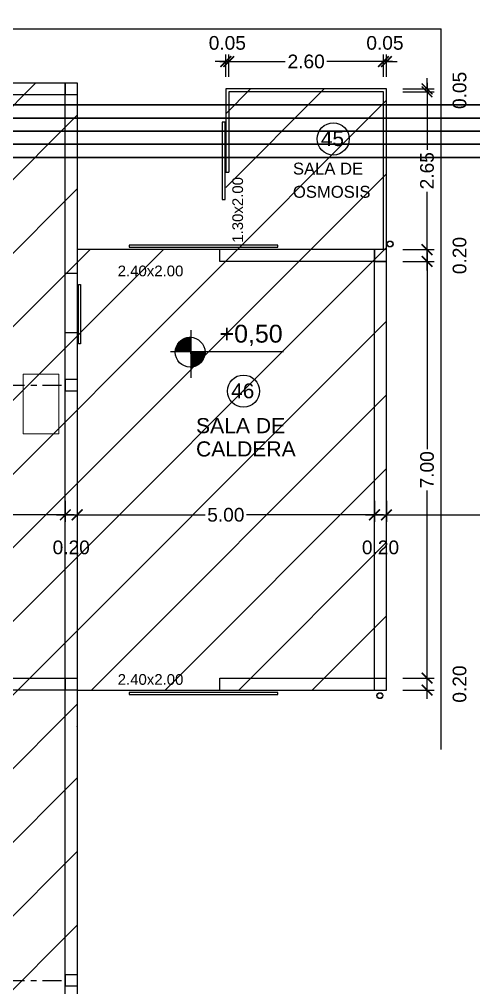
# Model space of a CAD drawing. Extents: x -106 to 115, y -156 to 65.
# Drawn here: x -26.87 to -19.23, y -85.11 to -68.84 of the extents above; entities that cross this region are included whole.
import ezdxf
from ezdxf.enums import TextEntityAlignment as Align

# ---------------------------------------------------------------- set-up
doc = ezdxf.new("R2010")
doc.units = 0
doc.header["$LTSCALE"] = 100
doc.header["$MEASUREMENT"] = 0
doc.linetypes.add('MCDASH07', pattern=[0.009525, 0.003175, -0.001058, 0.003175, -0.001058, 0.000352692, -0.000705771])
doc.layers.get('0').update_dxf_attribs({"color": 9, "linetype": 'CONTINUOUS'})
doc.layers.get('DEFPOINTS').update_dxf_attribs({"color": 9, "linetype": 'CONTINUOUS'})
for name, color, linetype in [('COTAS', 9, 'CONTINUOUS'), ('Estructura Rack', 51, 'CONTINUOUS'), ('MUROS', 9, 'CONTINUOUS'), ('texto', 9, 'CONTINUOUS'), ('UNTITLED-1', 9, 'CONTINUOUS')]:
    doc.layers.add(name, color=color, linetype=linetype)
doc.layers.add('IFA-MEDIA 01', color=20, linetype='CONTINUOUS', lineweight=30)
doc.styles.get("Standard").update_dxf_attribs({"font": 'arial.ttf'})
doc.dimstyles.get("Standard").update_dxf_attribs({"dimtxt": 0.23, "dimasz": 0.18, "dimexe": 0.12, "dimexo": 0.2, "dimgap": 0.05, "dimtad": 0, "dimzin": 0, "dimdsep": 46, "dimtxsty": 'Standard', "dimblk": 'ARCHTICK', "dimcen": 0.09, "dimdle": 0.15, "dimadec": 0, "dimazin": 0, "dimtfac": 1, "dimtofl": 0, "dimtmove": 2, "dimatfit": 3, "dimfxl": 1, "dimtolj": 1, "dimtzin": 0, "dimarcsym": 0})

# ---------------------------------------------------------------- blocks, each defined once
blk = doc.blocks.new('_ARCHTICK')
at = {"color": 0, "linetype": 'ByBlock', "const_width": 0.15}
blk.add_lwpolyline([(-0.5, -0.5), (0.5, 0.5)], dxfattribs=at)
blk = doc.blocks.new('*D91')
at = {"layer": 'COTAS', "color": 0, "linetype": 'Continuous', "lineweight": -2, "transparency": 16777216}
for p, q in [((-35.9, -76.93), (-35.9, -77.284)), ((-26.1, -76.93), (-26.1, -77.284)), ((-36.05, -77.164), (-31.348, -77.164)), ((-25.95, -77.164), (-30.652, -77.164))]:
    blk.add_line(p, q, dxfattribs=at)
at = {"layer": 'DEFPOINTS', "color": 0, "linetype": 'Continuous', "transparency": 16777216}
for p in [(-35.9, -76.73), (-26.1, -76.73), (-26.1, -77.164)]:
    blk.add_point(p, dxfattribs=at)
at = {"layer": 'COTAS', "color": 0, "linetype": 'Continuous', "lineweight": -2, "transparency": 16777216, "xscale": 0.18, "yscale": 0.18, "zscale": 0.18, "rotation": 180}
blk.add_blockref('_ARCHTICK', (-35.9, -77.164), dxfattribs=at)
at = {"layer": 'COTAS', "color": 0, "linetype": 'Continuous', "lineweight": -2, "transparency": 16777216, "xscale": 0.18, "yscale": 0.18, "zscale": 0.18}
blk.add_blockref('_ARCHTICK', (-26.1, -77.164), dxfattribs=at)
at = {"layer": 'COTAS', "color": 0, "linetype": 'Continuous', "transparency": 16777216, "insert": (-31, -77.164), "char_height": 0.23, "attachment_point": 5}
blk.add_mtext('\\A1;9.80', dxfattribs=at)
blk = doc.blocks.new('*D92')
at = {"layer": 'COTAS', "color": 0, "linetype": 'Continuous', "lineweight": -2, "transparency": 16777216}
for p, q in [((-26.1, -76.93), (-26.1, -77.284)), ((-25.9, -76.93), (-25.9, -77.284)), ((-26.25, -77.164), (-25.75, -77.164))]:
    blk.add_line(p, q, dxfattribs=at)
at = {"layer": 'DEFPOINTS', "color": 0, "linetype": 'Continuous', "transparency": 16777216}
for p in [(-26.1, -76.73), (-25.9, -76.73), (-25.9, -77.164)]:
    blk.add_point(p, dxfattribs=at)
at = {"layer": 'COTAS', "color": 0, "linetype": 'Continuous', "lineweight": -2, "transparency": 16777216, "xscale": 0.18, "yscale": 0.18, "zscale": 0.18, "rotation": 180}
blk.add_blockref('_ARCHTICK', (-26.1, -77.164), dxfattribs=at)
at = {"layer": 'COTAS', "color": 0, "linetype": 'Continuous', "lineweight": -2, "transparency": 16777216, "xscale": 0.18, "yscale": 0.18, "zscale": 0.18}
blk.add_blockref('_ARCHTICK', (-25.9, -77.164), dxfattribs=at)
at = {"layer": 'COTAS', "color": 0, "linetype": 'Continuous', "transparency": 16777216, "insert": (-26, -77.712), "char_height": 0.23, "attachment_point": 5}
blk.add_mtext('\\A1;0.20', dxfattribs=at)
blk = doc.blocks.new('*D93')
at = {"layer": 'COTAS', "color": 0, "linetype": 'Continuous', "lineweight": -2, "transparency": 16777216}
for p, q in [((-25.9, -76.93), (-25.9, -77.284)), ((-20.901, -76.93), (-20.901, -77.284)), ((-26.05, -77.164), (-23.749, -77.164)), ((-20.751, -77.164), (-23.052, -77.164))]:
    blk.add_line(p, q, dxfattribs=at)
at = {"layer": 'DEFPOINTS', "color": 0, "linetype": 'Continuous', "transparency": 16777216}
for p in [(-25.9, -76.73), (-20.901, -76.73), (-20.901, -77.164)]:
    blk.add_point(p, dxfattribs=at)
at = {"layer": 'COTAS', "color": 0, "linetype": 'Continuous', "lineweight": -2, "transparency": 16777216, "xscale": 0.18, "yscale": 0.18, "zscale": 0.18, "rotation": 180}
blk.add_blockref('_ARCHTICK', (-25.9, -77.164), dxfattribs=at)
at = {"layer": 'COTAS', "color": 0, "linetype": 'Continuous', "lineweight": -2, "transparency": 16777216, "xscale": 0.18, "yscale": 0.18, "zscale": 0.18}
blk.add_blockref('_ARCHTICK', (-20.901, -77.164), dxfattribs=at)
at = {"layer": 'COTAS', "color": 0, "linetype": 'Continuous', "transparency": 16777216, "insert": (-23.401, -77.164), "char_height": 0.23, "attachment_point": 5}
blk.add_mtext('\\A1;5.00', dxfattribs=at)
blk = doc.blocks.new('*D94')
at = {"layer": 'COTAS', "color": 0, "linetype": 'Continuous', "lineweight": -2, "transparency": 16777216}
for p, q in [((-20.901, -76.93), (-20.901, -77.284)), ((-20.701, -76.93), (-20.701, -77.284)), ((-21.051, -77.164), (-20.551, -77.164))]:
    blk.add_line(p, q, dxfattribs=at)
at = {"layer": 'DEFPOINTS', "color": 0, "linetype": 'Continuous', "transparency": 16777216}
for p in [(-20.901, -76.73), (-20.701, -76.73), (-20.701, -77.164)]:
    blk.add_point(p, dxfattribs=at)
at = {"layer": 'COTAS', "color": 0, "linetype": 'Continuous', "lineweight": -2, "transparency": 16777216, "xscale": 0.18, "yscale": 0.18, "zscale": 0.18, "rotation": 180}
blk.add_blockref('_ARCHTICK', (-20.901, -77.164), dxfattribs=at)
at = {"layer": 'COTAS', "color": 0, "linetype": 'Continuous', "lineweight": -2, "transparency": 16777216, "xscale": 0.18, "yscale": 0.18, "zscale": 0.18}
blk.add_blockref('_ARCHTICK', (-20.701, -77.164), dxfattribs=at)
at = {"layer": 'COTAS', "color": 0, "linetype": 'Continuous', "transparency": 16777216, "insert": (-20.801, -77.712), "char_height": 0.23, "attachment_point": 5}
blk.add_mtext('\\A1;0.20', dxfattribs=at)
blk = doc.blocks.new('*D95')
at = {"layer": 'COTAS', "color": 0, "linetype": 'Continuous', "lineweight": -2, "transparency": 16777216}
for p, q in [((-20.701, -76.93), (-20.701, -77.284)), ((-12.898, -76.93), (-12.898, -77.284)), ((-20.851, -77.164), (-17.147, -77.164)), ((-12.748, -77.164), (-16.452, -77.164))]:
    blk.add_line(p, q, dxfattribs=at)
at = {"layer": 'DEFPOINTS', "color": 0, "linetype": 'Continuous', "transparency": 16777216}
for p in [(-20.701, -76.73), (-12.898, -76.73), (-12.898, -77.164)]:
    blk.add_point(p, dxfattribs=at)
at = {"layer": 'COTAS', "color": 0, "linetype": 'Continuous', "lineweight": -2, "transparency": 16777216, "xscale": 0.18, "yscale": 0.18, "zscale": 0.18, "rotation": 180}
blk.add_blockref('_ARCHTICK', (-20.701, -77.164), dxfattribs=at)
at = {"layer": 'COTAS', "color": 0, "linetype": 'Continuous', "lineweight": -2, "transparency": 16777216, "xscale": 0.18, "yscale": 0.18, "zscale": 0.18}
blk.add_blockref('_ARCHTICK', (-12.898, -77.164), dxfattribs=at)
at = {"layer": 'COTAS', "color": 0, "linetype": 'Continuous', "transparency": 16777216, "insert": (-16.8, -77.164), "char_height": 0.23, "attachment_point": 5}
blk.add_mtext('\\A1;7.80', dxfattribs=at)
blk = doc.blocks.new('*D96')
at = {"layer": 'COTAS', "color": 0, "linetype": 'Continuous', "lineweight": -2, "transparency": 16777216}
for p, q in [((-20.018, -80.257), (-20.018, -79.757)), ((-20.423, -79.907), (-19.898, -79.907)), ((-20.423, -80.107), (-19.898, -80.107))]:
    blk.add_line(p, q, dxfattribs=at)
at = {"layer": 'DEFPOINTS', "color": 0, "linetype": 'Continuous', "transparency": 16777216}
for p in [(-20.623, -79.907), (-20.018, -79.907), (-20.623, -80.107)]:
    blk.add_point(p, dxfattribs=at)
at = {"layer": 'COTAS', "color": 0, "linetype": 'Continuous', "lineweight": -2, "transparency": 16777216, "xscale": 0.18, "yscale": 0.18, "zscale": 0.18}
for p, rotation in [((-20.018, -79.907), 90), ((-20.018, -80.107), 270)]:
    blk.add_blockref('_ARCHTICK', p, dxfattribs=dict(at, rotation=rotation))
at = {"layer": 'COTAS', "color": 0, "linetype": 'Continuous', "transparency": 16777216, "insert": (-19.471, -80.007), "char_height": 0.23, "attachment_point": 5, "rotation": 90}
blk.add_mtext('\\A1;0.20', dxfattribs=at)
blk = doc.blocks.new('*D97')
at = {"layer": 'COTAS', "color": 0, "linetype": 'Continuous', "lineweight": -2, "transparency": 16777216}
for p, q in [((-20.018, -72.757), (-20.018, -76.06)), ((-20.423, -72.907), (-19.898, -72.907)), ((-20.018, -80.057), (-20.018, -76.755)), ((-20.423, -79.907), (-19.898, -79.907))]:
    blk.add_line(p, q, dxfattribs=at)
at = {"layer": 'DEFPOINTS', "color": 0, "linetype": 'Continuous', "transparency": 16777216}
for p in [(-20.623, -72.907), (-20.018, -72.907), (-20.623, -79.907)]:
    blk.add_point(p, dxfattribs=at)
at = {"layer": 'COTAS', "color": 0, "linetype": 'Continuous', "lineweight": -2, "transparency": 16777216, "xscale": 0.18, "yscale": 0.18, "zscale": 0.18}
for p, rotation in [((-20.018, -72.907), 90), ((-20.018, -79.907), 270)]:
    blk.add_blockref('_ARCHTICK', p, dxfattribs=dict(at, rotation=rotation))
at = {"layer": 'COTAS', "color": 0, "linetype": 'Continuous', "transparency": 16777216, "insert": (-20.018, -76.407), "char_height": 0.23, "attachment_point": 5, "rotation": 90}
blk.add_mtext('\\A1;7.00', dxfattribs=at)
blk = doc.blocks.new('*D98')
at = {"layer": 'COTAS', "color": 0, "linetype": 'Continuous', "lineweight": -2, "transparency": 16777216}
for p, q in [((-20.018, -73.057), (-20.018, -72.557)), ((-20.423, -72.707), (-19.898, -72.707)), ((-20.423, -72.907), (-19.898, -72.907))]:
    blk.add_line(p, q, dxfattribs=at)
at = {"layer": 'DEFPOINTS', "color": 0, "linetype": 'Continuous', "transparency": 16777216}
for p in [(-20.623, -72.707), (-20.018, -72.707), (-20.623, -72.907)]:
    blk.add_point(p, dxfattribs=at)
at = {"layer": 'COTAS', "color": 0, "linetype": 'Continuous', "lineweight": -2, "transparency": 16777216, "xscale": 0.18, "yscale": 0.18, "zscale": 0.18}
for p, rotation in [((-20.018, -72.707), 90), ((-20.018, -72.907), 270)]:
    blk.add_blockref('_ARCHTICK', p, dxfattribs=dict(at, rotation=rotation))
at = {"layer": 'COTAS', "color": 0, "linetype": 'Continuous', "transparency": 16777216, "insert": (-19.471, -72.807), "char_height": 0.23, "attachment_point": 5, "rotation": 90}
blk.add_mtext('\\A1;0.20', dxfattribs=at)
blk = doc.blocks.new('*D99')
at = {"layer": 'COTAS', "color": 0, "linetype": 'Continuous', "lineweight": -2, "transparency": 16777216}
for p, q in [((-20.018, -69.907), (-20.018, -71.031)), ((-20.423, -70.057), (-19.898, -70.057)), ((-20.018, -72.857), (-20.018, -71.734)), ((-20.423, -72.707), (-19.898, -72.707))]:
    blk.add_line(p, q, dxfattribs=at)
at = {"layer": 'DEFPOINTS', "color": 0, "linetype": 'Continuous', "transparency": 16777216}
for p in [(-20.623, -70.057), (-20.018, -70.057), (-20.623, -72.707)]:
    blk.add_point(p, dxfattribs=at)
at = {"layer": 'COTAS', "color": 0, "linetype": 'Continuous', "lineweight": -2, "transparency": 16777216, "xscale": 0.18, "yscale": 0.18, "zscale": 0.18}
for p, rotation in [((-20.018, -70.057), 90), ((-20.018, -72.707), 270)]:
    blk.add_blockref('_ARCHTICK', p, dxfattribs=dict(at, rotation=rotation))
at = {"layer": 'COTAS', "color": 0, "linetype": 'Continuous', "transparency": 16777216, "insert": (-20.018, -71.382), "char_height": 0.23, "attachment_point": 5, "rotation": 90}
blk.add_mtext('\\A1;2.65', dxfattribs=at)
blk = doc.blocks.new('*D100')
at = {"layer": 'COTAS', "color": 0, "linetype": 'Continuous', "lineweight": -2, "transparency": 16777216}
for p, q in [((-20.018, -70.007), (-20.018, -69.827)), ((-20.423, -70.007), (-19.898, -70.007)), ((-20.423, -70.057), (-19.898, -70.057)), ((-20.018, -70.057), (-20.018, -70.237))]:
    blk.add_line(p, q, dxfattribs=at)
at = {"layer": 'DEFPOINTS', "color": 0, "linetype": 'Continuous', "transparency": 16777216}
for p in [(-20.623, -70.007), (-20.623, -70.057), (-20.018, -70.007)]:
    blk.add_point(p, dxfattribs=at)
at = {"layer": 'COTAS', "color": 0, "linetype": 'Continuous', "lineweight": -2, "transparency": 16777216, "xscale": 0.18, "yscale": 0.18, "zscale": 0.18}
for p, rotation in [((-20.018, -70.007), 270), ((-20.018, -70.057), 90)]:
    blk.add_blockref('_ARCHTICK', p, dxfattribs=dict(at, rotation=rotation))
at = {"layer": 'COTAS', "color": 0, "linetype": 'Continuous', "transparency": 16777216, "insert": (-19.471, -70.032), "char_height": 0.23, "attachment_point": 5, "rotation": 90}
blk.add_mtext('\\A1;0.05', dxfattribs=at)
blk = doc.blocks.new('*D101')
at = {"layer": 'COTAS', "color": 0, "linetype": 'Continuous', "lineweight": -2, "transparency": 16777216}
for p, q in [((-23.401, -69.805), (-23.401, -69.427)), ((-23.351, -69.805), (-23.351, -69.427)), ((-23.401, -69.547), (-23.581, -69.547)), ((-23.351, -69.547), (-23.171, -69.547))]:
    blk.add_line(p, q, dxfattribs=at)
at = {"layer": 'DEFPOINTS', "color": 0, "linetype": 'Continuous', "transparency": 16777216}
for p in [(-23.351, -69.547), (-23.401, -70.005), (-23.351, -70.005)]:
    blk.add_point(p, dxfattribs=at)
at = {"layer": 'COTAS', "color": 0, "linetype": 'Continuous', "lineweight": -2, "transparency": 16777216, "xscale": 0.18, "yscale": 0.18, "zscale": 0.18}
blk.add_blockref('_ARCHTICK', (-23.401, -69.547), dxfattribs=at)
at = {"layer": 'COTAS', "color": 0, "linetype": 'Continuous', "lineweight": -2, "transparency": 16777216, "xscale": 0.18, "yscale": 0.18, "zscale": 0.18, "rotation": 180}
blk.add_blockref('_ARCHTICK', (-23.351, -69.547), dxfattribs=at)
at = {"layer": 'COTAS', "color": 0, "linetype": 'Continuous', "transparency": 16777216, "insert": (-23.376, -69.235), "char_height": 0.23, "attachment_point": 5}
blk.add_mtext('\\A1;0.05', dxfattribs=at)
blk = doc.blocks.new('*D102')
at = {"layer": 'COTAS', "color": 0, "linetype": 'Continuous', "lineweight": -2, "transparency": 16777216}
for p, q in [((-23.351, -69.805), (-23.351, -69.427)), ((-20.751, -69.805), (-20.751, -69.427)), ((-23.501, -69.547), (-22.401, -69.547)), ((-20.601, -69.547), (-21.701, -69.547))]:
    blk.add_line(p, q, dxfattribs=at)
at = {"layer": 'DEFPOINTS', "color": 0, "linetype": 'Continuous', "transparency": 16777216}
for p in [(-20.751, -69.547), (-23.351, -70.005), (-20.751, -70.005)]:
    blk.add_point(p, dxfattribs=at)
at = {"layer": 'COTAS', "color": 0, "linetype": 'Continuous', "lineweight": -2, "transparency": 16777216, "xscale": 0.18, "yscale": 0.18, "zscale": 0.18, "rotation": 180}
blk.add_blockref('_ARCHTICK', (-23.351, -69.547), dxfattribs=at)
at = {"layer": 'COTAS', "color": 0, "linetype": 'Continuous', "lineweight": -2, "transparency": 16777216, "xscale": 0.18, "yscale": 0.18, "zscale": 0.18}
blk.add_blockref('_ARCHTICK', (-20.751, -69.547), dxfattribs=at)
at = {"layer": 'COTAS', "color": 0, "linetype": 'Continuous', "transparency": 16777216, "insert": (-22.051, -69.547), "char_height": 0.23, "attachment_point": 5}
blk.add_mtext('\\A1;2.60', dxfattribs=at)
blk = doc.blocks.new('*D103')
at = {"layer": 'COTAS', "color": 0, "linetype": 'Continuous', "lineweight": -2, "transparency": 16777216}
for p, q in [((-20.751, -69.805), (-20.751, -69.427)), ((-20.701, -69.805), (-20.701, -69.427)), ((-20.751, -69.547), (-20.931, -69.547)), ((-20.701, -69.547), (-20.521, -69.547))]:
    blk.add_line(p, q, dxfattribs=at)
at = {"layer": 'DEFPOINTS', "color": 0, "linetype": 'Continuous', "transparency": 16777216}
for p in [(-20.701, -69.547), (-20.751, -70.005), (-20.701, -70.005)]:
    blk.add_point(p, dxfattribs=at)
at = {"layer": 'COTAS', "color": 0, "linetype": 'Continuous', "lineweight": -2, "transparency": 16777216, "xscale": 0.18, "yscale": 0.18, "zscale": 0.18}
blk.add_blockref('_ARCHTICK', (-20.751, -69.547), dxfattribs=at)
at = {"layer": 'COTAS', "color": 0, "linetype": 'Continuous', "lineweight": -2, "transparency": 16777216, "xscale": 0.18, "yscale": 0.18, "zscale": 0.18, "rotation": 180}
blk.add_blockref('_ARCHTICK', (-20.701, -69.547), dxfattribs=at)
at = {"layer": 'COTAS', "color": 0, "linetype": 'Continuous', "transparency": 16777216, "insert": (-20.726, -69.235), "char_height": 0.23, "attachment_point": 5}
blk.add_mtext('\\A1;0.05', dxfattribs=at)

msp = doc.modelspace()

# ---------------------------------------------------------------- hatches: boundary and pattern name
at = {"linetype": 'Continuous'}
h = msp.add_hatch(dxfattribs=at)
h.set_pattern_fill('ANSI31', color=256, scale=0.01, style=0)
h.set_pattern_definition([(45, (-31.5237322, -44.1051471), (-0.000883883476, 0.000883883476), [])])
h.paths.add_polyline_path([(-23.991, -74.421), (-23.991, -74.181, 0.414214), (-24.25, -74.421)])
h.paths.add_polyline_path([(-23.991, -74.681, 0.402543), (-23.751, -74.431, 0.010003), (-23.751, -74.421), (-23.991, -74.421)])
at = {"layer": 'COTAS', "linetype": 'Continuous'}
h = msp.add_hatch(dxfattribs=at)
h.set_pattern_fill('ANSI31', color=256, scale=7, style=0)
edge = h.paths.add_edge_path()
edge.add_line((-36.1, -69.907), (-25.9, -69.907))
edge.add_line((-25.9, -69.907), (-25.9, -72.707))
edge.add_line((-25.9, -72.707), (-23.501, -72.707))
edge.add_line((-23.501, -72.707), (-23.401, -72.707))
edge.add_line((-23.401, -72.707), (-23.401, -70.007))
edge.add_line((-23.401, -70.007), (-20.701, -70.007))
edge.add_line((-20.701, -70.007), (-20.701, -80.107))
edge.add_line((-20.701, -80.107), (-25.9, -80.107))
edge.add_line((-25.9, -80.107), (-25.901, -90.106))
edge.add_line((-25.901, -90.106), (-36.101, -90.108))
edge.add_line((-36.101, -90.108), (-36.101, -87.106))
edge.add_line((-36.101, -87.106), (-39.101, -87.106))
edge.add_line((-39.101, -87.106), (-39.101, -79.907))
edge.add_line((-39.101, -79.907), (-38.65, -79.907))
edge.add_line((-38.65, -79.907), (-38.65, -74.307))
edge.add_line((-38.65, -74.307), (-36.1, -74.307))
edge.add_line((-36.1, -74.307), (-36.1, -69.379))

# ---------------------------------------------------------------- linework, layer by layer
for p, q in [((-19.78, -81.107), (-19.78, -68.997)), ((-23.501, -72.707), (-25.901, -72.707)), ((-25.901, -73.107), (-26.101, -73.107)), ((-25.901, -74.107), (-26.101, -74.107)), ((-25.901, -80.107), (-23.501, -80.107))]:
    msp.add_line(p, q)
at = {"linetype": 'Continuous'}
msp.add_lwpolyline([(-23.465, -71.864), (-23.415, -71.864), (-23.415, -70.564), (-23.465, -70.564)], close=True, dxfattribs=at)
for points in [[(-25.027, -72.632), (-25.027, -72.667), (-22.527, -72.667), (-22.527, -72.632)], [(-25.878, -74.291), (-25.878, -73.291), (-25.843, -73.291), (-25.843, -74.291)], [(-25.027, -80.147), (-25.027, -80.182), (-22.527, -80.182), (-22.527, -80.147)]]:
    msp.add_lwpolyline(points, close=True)
for centre, radius in [((-20.64, -72.613), 0.05), ((-20.64, -72.613), 0.0468), ((-20.811, -80.202), 0.05), ((-20.811, -80.202), 0.0468)]:
    msp.add_circle(centre, radius, dxfattribs=at)
at = {"layer": 'Estructura Rack', "lineweight": 0}
for p, q in [((-26.808, -75.802, -100.28), (-26.808, -74.802, -100.28)), ((-26.808, -74.802, -100.28), (-26.208, -74.802, -100.28)), ((-26.208, -74.802, -100.28), (-26.208, -75.802, -100.28)), ((-26.208, -75.802, -100.28), (-26.808, -75.802, -100.28))]:
    msp.add_line(p, q, dxfattribs=at)
at = {"layer": 'IFA-MEDIA 01', "linetype": 'Continuous'}
for p, q in [((-37.906, -70.277), (-10.491, -70.277)), ((-37.686, -70.497), (-10.271, -70.497)), ((-37.466, -70.717), (-10.051, -70.717)), ((-37.246, -70.937), (-9.831, -70.937)), ((-37.026, -71.157), (-9.831, -71.157))]:
    msp.add_line(p, q, dxfattribs=at)
at = {"layer": 'MUROS', "linetype": 'Continuous'}
for p, q in [((-20.701, -70.007), (-23.401, -70.007)), ((-23.401, -70.007), (-23.401, -71.407)), ((-23.351, -70.057), (-23.351, -71.407)), ((-20.751, -70.057), (-23.351, -70.057)), ((-20.751, -72.707), (-20.751, -70.057)), ((-20.701, -72.707), (-20.701, -70.007)), ((-23.401, -71.407), (-23.351, -71.407))]:
    msp.add_line(p, q, dxfattribs=at)
at = {"layer": 'MUROS'}
for p, q in [((-20.701, -72.707), (-23.501, -72.707)), ((-23.501, -72.907), (-23.501, -72.707)), ((-20.901, -80.107), (-20.901, -72.707)), ((-20.901, -72.707), (-20.901, -72.907)), ((-20.701, -80.107), (-20.701, -72.707)), ((-20.701, -72.907), (-20.701, -72.707)), ((-20.701, -72.907), (-23.501, -72.907)), ((-23.501, -79.907), (-20.701, -79.907)), ((-23.501, -80.107), (-23.501, -79.907)), ((-23.501, -80.107), (-20.701, -80.107))]:
    msp.add_line(p, q, dxfattribs=at)
msp.add_lwpolyline([(-20.901, -72.707), (-20.901, -72.907), (-20.701, -72.907), (-20.701, -72.707)], close=True, dxfattribs=at)
msp.add_lwpolyline([(-20.901, -72.707), (-20.901, -72.907), (-20.701, -72.907), (-20.701, -72.707)], close=True, dxfattribs=at)
at = {"layer": 'texto', "linetype": 'Continuous'}
for centre, radius in [((4.578, -45.728), 110.721), ((-21.595, -70.848), 0.27), ((-23.104, -75.085), 0.27)]:
    msp.add_circle(centre, radius, dxfattribs=at)
at = {"layer": 'UNTITLED-1', "linetype": 'Continuous'}
for p, q in [((-23.991, -74.061), (-23.991, -74.861)), ((-24.331, -74.421), (-22.431, -74.421)), ((-25.9, -80.727), (-25.904, -80.727)), ((-25.9, -80.723), (-25.9, -80.719))]:
    msp.add_line(p, q, dxfattribs=at)
at = {"layer": 'UNTITLED-1', "linetype": 'MCDASH07'}
for p, q in [((-35.9, -74.987), (-26.1, -74.987)), ((-35.901, -84.988), (-26.101, -84.988))]:
    msp.add_line(p, q, dxfattribs=at)
at = {"layer": 'UNTITLED-1', "linetype": 'Continuous'}
msp.add_lwpolyline([(-37.01, -68.997), (-24.98, -68.997), (-24.98, -68.997), (-19.78, -68.997)], dxfattribs=at)
for points in [[(-27.06, -69.907), (-26.1, -69.907), (-26.1, -70.107), (-27.06, -70.107)], [(-26.1, -69.907), (-25.9, -69.907), (-25.9, -80.107), (-26.1, -80.107)], [(-26.1, -69.907), (-25.9, -69.907), (-25.9, -70.107), (-26.1, -70.107)], [(-26.098, -74.885), (-25.898, -74.885), (-25.898, -75.085), (-26.098, -75.085)], [(-27.06, -79.907), (-26.1, -79.907), (-26.1, -80.107), (-27.06, -80.107)], [(-26.101, -79.907), (-25.901, -79.907), (-25.901, -80.107), (-26.101, -80.107)], [(-26.101, -79.908), (-25.901, -79.908), (-25.901, -90.108), (-26.101, -90.108)], [(-26.099, -84.886), (-25.899, -84.886), (-25.899, -85.086), (-26.099, -85.086)]]:
    msp.add_lwpolyline(points, close=True, dxfattribs=at)
msp.add_circle((-24.001, -74.431), 0.25, dxfattribs=at)

# ---------------------------------------------------------------- texts
at = {"linetype": 'Continuous'}
msp.add_text('1.30x2.00', height=0.18, rotation=90, dxfattribs=at).set_placement((-23.112, -72.592))
for s, height, p in [('2.40x2.00', 0.18, (-25.219, -73.156)), ('+0,50', 0.3, (-23.506, -74.27)), ('2.40x2.00', 0.18, (-25.219, -80.02))]:
    msp.add_text(s, height=height, dxfattribs=at).set_placement(p)
at = {"layer": 'texto', "linetype": 'Continuous'}
for s, p in [('45', (-21.608, -70.967)), ('46', (-23.117, -75.205))]:
    msp.add_text(s, height=0.25, dxfattribs=at).set_placement(p, align=Align.CENTER)
at = {"layer": 'UNTITLED-1'}
for s, height, p in [('SALA DE', 0.2, (-22.273, -71.446)), ('OSMOSIS', 0.2, (-22.273, -71.836)), ('SALA DE', 0.254, (-23.902, -75.792)), ('CALDERA', 0.254, (-23.902, -76.183))]:
    msp.add_text(s, height=height, dxfattribs=at).set_placement(p)

# ---------------------------------------------------------------- dimensions: what is measured, and where the dimension line sits
at = {"layer": 'COTAS', "linetype": 'Continuous'}
for base, p1, p2, picture, middle in [((-23.351, -69.547), (-23.401, -70.005), (-23.351, -70.005), '*D101', (-23.376, -69.235)), ((-20.701, -69.547), (-20.751, -70.005), (-20.701, -70.005), '*D103', (-20.726, -69.235)), ((-20.751, -69.547), (-23.351, -70.005), (-20.751, -70.005), '*D102', (-22.051, -69.547)), ((-26.1, -77.164), (-35.9, -76.73), (-26.1, -76.73), '*D91', (-31, -77.164)), ((-25.9, -77.164), (-26.1, -76.73), (-25.9, -76.73), '*D92', (-26, -77.712)), ((-20.901, -77.164), (-25.9, -76.73), (-20.901, -76.73), '*D93', (-23.401, -77.164)), ((-20.701, -77.164), (-20.901, -76.73), (-20.701, -76.73), '*D94', (-20.801, -77.712)), ((-12.898, -77.164), (-20.701, -76.73), (-12.898, -76.73), '*D95', (-16.8, -77.164))]:
    dim = msp.add_linear_dim(base=base, p1=p1, p2=p2, dimstyle='Standard', dxfattribs=at)
    dim.commit()
    dim.dimension.update_dxf_attribs({"geometry": picture, "text_midpoint": middle})
for base, p1, p2, picture, middle in [((-20.018, -70.007), (-20.623, -70.057), (-20.623, -70.007), '*D100', (-19.471, -70.032)), ((-20.018, -70.057), (-20.623, -72.707), (-20.623, -70.057), '*D99', (-20.018, -71.382)), ((-20.018, -72.707), (-20.623, -72.907), (-20.623, -72.707), '*D98', (-19.471, -72.807)), ((-20.018, -72.907), (-20.623, -79.907), (-20.623, -72.907), '*D97', (-20.018, -76.407)), ((-20.018, -79.907), (-20.623, -80.107), (-20.623, -79.907), '*D96', (-19.471, -80.007))]:
    dim = msp.add_linear_dim(base=base, p1=p1, p2=p2, angle=90, dimstyle='Standard', dxfattribs=at)
    dim.commit()
    dim.dimension.update_dxf_attribs({"geometry": picture, "text_midpoint": middle})

doc.saveas('drawing.dxf')
